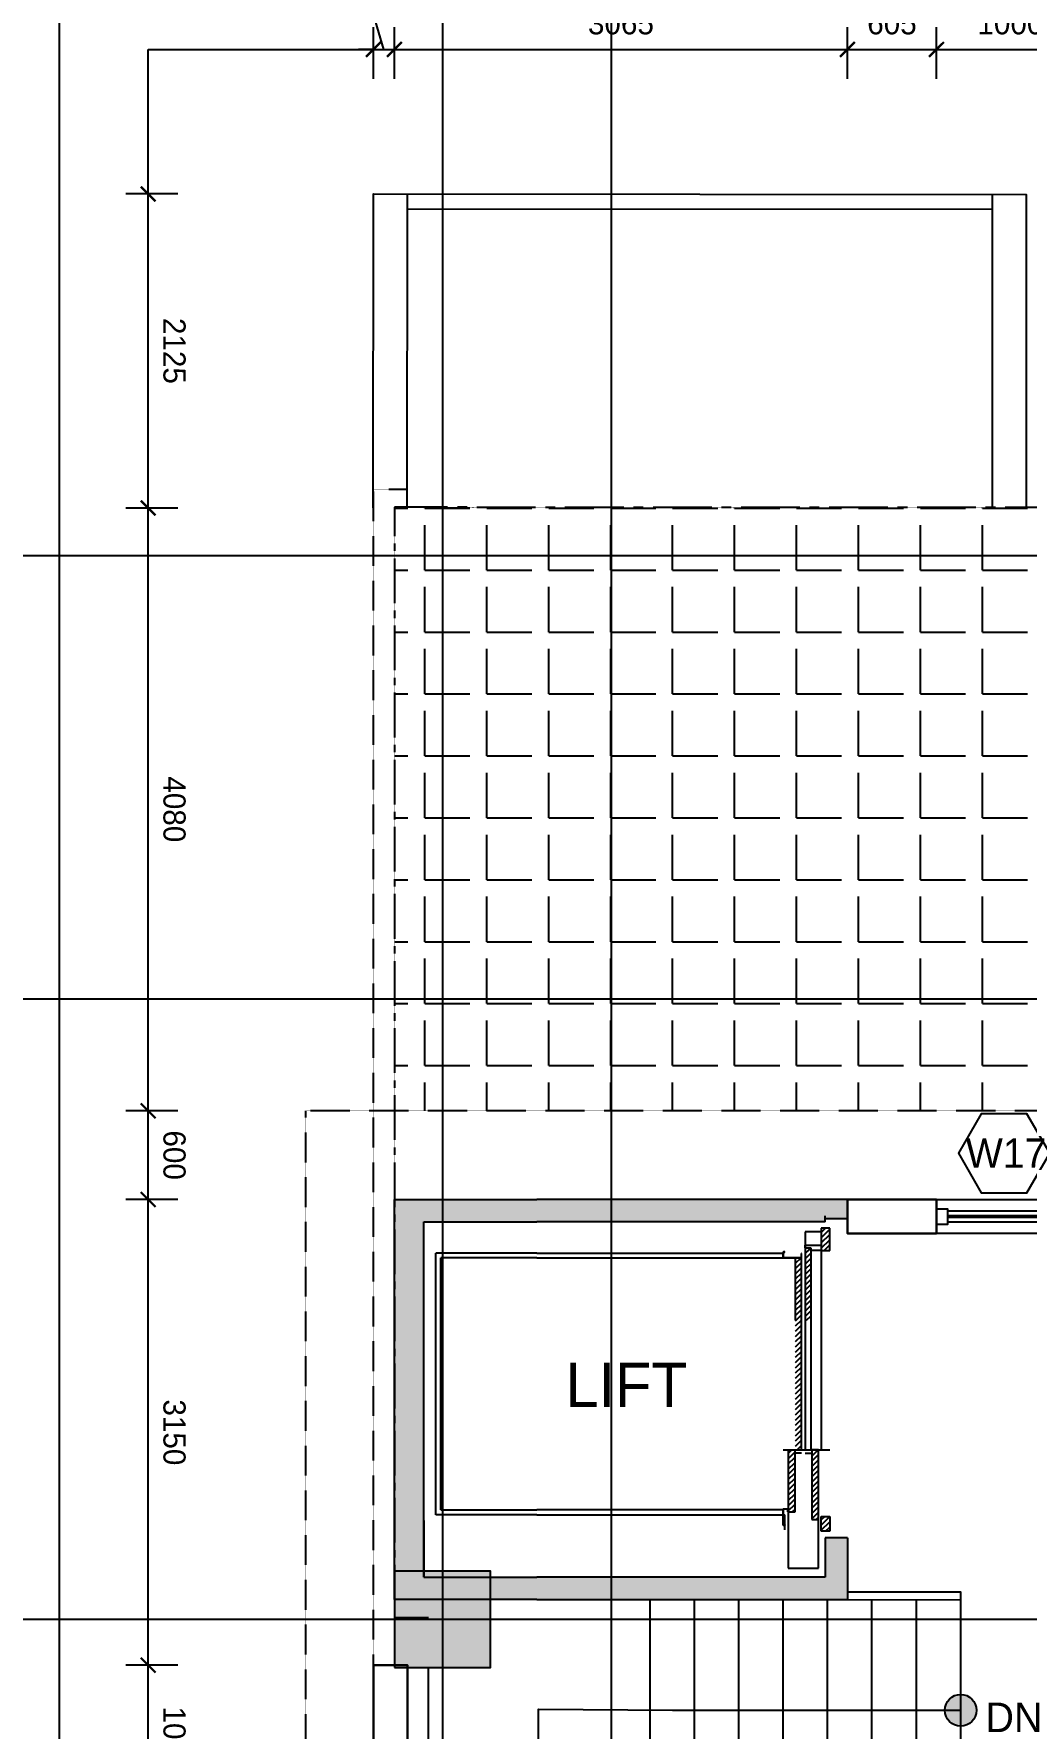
# Model space of a CAD drawing. Header units: millimetres. Extents: x 173236 to 801264, y -94969 to 615039.
# Drawn here: x 633701 to 640411, y 21012 to 32476 of the extents above; entities that cross this region are included whole.
import ezdxf
from ezdxf.enums import TextEntityAlignment as Align

# ---------------------------------------------------------------- set-up
doc = ezdxf.new("R2010")
doc.units = ezdxf.units.MM
doc.header["$MEASUREMENT"] = 0
doc.header["$PDMODE"] = 2
doc.linetypes.add('CENTER2', pattern=[1.125, 0.75, -0.125, 0.125, -0.125])
doc.linetypes.add('DASHED', pattern=[0.75, 0.5, -0.25])
doc.layers.add('00-Def-points', color=7, linetype='Continuous', plot=False)
for name, color, linetype in [('VOX-A-ANNO-DIMS', 160, 'Continuous'), ('VOX-A-ANNO-DRTAG', 183, 'Continuous'), ('VOX-A-ANNO-GRID-LINE', 254, 'Continuous'), ('VOX-A-ANNO-RMTAG', 183, 'Continuous'), ('VOX-A-ANNO-SECT-LINE', 201, 'Continuous'), ('VOX-A-ANNO-SYMB', 33, 'Continuous'), ('VOX-A-ANNO-TEXT', 30, 'Continuous'), ('VOX-A-ANNO-WNTAG', 183, 'Continuous'), ('VOX-A-COLUMN-SECT', 210, 'Continuous'), ('VOX-A-FLOOR-HIDD', 9, 'Continuous'), ('VOX-A-FLOOR-LINE', 253, 'Continuous'), ('VOX-A-FURN-LAYOUT', 93, 'Continuous'), ('VOX-A-RAILING', 237, 'Continuous'), ('VOX-A-STAIRS-STEPS', 140, 'Continuous'), ('VOX-A-WALL-PATT', 233, 'Continuous'), ('VOX-A-WINDOW', 2, 'Continuous'), ('VOX-A-WINDOW-SILL', 55, 'Continuous')]:
    doc.layers.add(name, color=color, linetype=linetype)
doc.layers.add('VOX-A-WALL-SECT', color=1, linetype='Continuous', lineweight=30)
doc.styles.add('1.5 mm Rotis Annotative', font='', dxfattribs={"height": 1.5})
doc.styles.add('2 mm Rotis Annotative', font='', dxfattribs={"height": 2})
doc.styles.add('3 mm Rotis Annotative', font='', dxfattribs={"height": 3})
doc.styles.get('1.5 mm Rotis Annotative').set_extended_font_data('Rotis Sans Serif')
doc.styles.get('2 mm Rotis Annotative').set_extended_font_data('Rotis Sans Serif')
doc.styles.get('3 mm Rotis Annotative').set_extended_font_data('Rotis Sans Serif')
doc.dimstyles.new('1.5 mm Rotis Annotative', dxfattribs={"dimtxt": 1.5, "dimasz": 1, "dimexe": 1.5, "dimexo": 0, "dimgap": 1, "dimtad": 1, "dimdec": 0, "dimrnd": 5, "dimzin": 0, "dimdsep": 46, "dimtxsty": '1.5 mm Rotis Annotative', "dimblk": 'ARCHTICK', "dimcen": 0.09, "dimdle": 1, "dimadec": 0, "dimazin": 0, "dimtfac": 1, "dimtdec": 0, "dimtofl": 0, "dimtmove": 1, "dimatfit": 3, "dimfxl": 2, "dimfxlon": 1, "dimtolj": 1, "dimtzin": 0, "dimarcsym": 0})
pattern_1 = [(45, (-781811.336, 696827.09), (-17.6776695, 17.6776695), [])]

# ---------------------------------------------------------------- blocks, each defined once
blk = doc.blocks.new('VOX-A-WINDOW-TAG')
at = {"layer": 'VOX-A-ANNO-WNTAG'}
blk.add_lwpolyline([(3.11, -0.01), (1.57, 2.66), (-1.52, 2.66), (-3.06, -0.01), (-1.52, -2.69), (1.57, -2.69)], close=True, dxfattribs=at)
at = {"style": '2 mm Rotis Annotative', "flags": 1}
blk.add_attdef('WINDOWDIMENSION', text='', height=1.98, dxfattribs=at).set_placement((0.45, -3.05), align=Align.MIDDLE_CENTER)
at = {"layer": 'VOX-A-ANNO-WNTAG', "style": '2 mm Rotis Annotative'}
blk.add_attdef('W1', text='', height=1.98, dxfattribs=at).set_placement((0.16, 0), align=Align.MIDDLE)
blk = doc.blocks.new('VOX-A-DOOR-TAG')
at = {"layer": 'VOX-A-ANNO-DRTAG'}
blk.add_circle((0, 0), 2.3, dxfattribs=at)
at = {"style": '2 mm Rotis Annotative', "flags": 1}
blk.add_attdef('DOORDIMENSION', (-9.7, -3.02), '', height=1.98, dxfattribs=at)
at = {"layer": 'VOX-A-ANNO-DRTAG', "style": '2 mm Rotis Annotative'}
blk.add_attdef('D1', text='', height=1.98, dxfattribs=at).set_placement((0.15, -0.02), align=Align.MIDDLE)
blk = doc.blocks.new('TOP FLOOR DOOR & WINDOW')
at = {"xscale": 100, "yscale": 100, "zscale": 100}
for name, p, values in [('VOX-A-WINDOW-TAG', (682690, 14355), {'W1': 'W17'}), ('VOX-A-WINDOW-TAG', (684211, 12700), {'W1': 'W18'}), ('VOX-A-DOOR-TAG', (685544, 11260), {'D1': 'D3'}), ('VOX-A-WINDOW-TAG', (686900, 10126), {'W1': 'W19'}), ('VOX-A-WINDOW-TAG', (678033, 8537), {'W1': 'W8'}), ('VOX-A-WINDOW-TAG', (680360, 6066), {'W1': 'W7'}), ('VOX-A-WINDOW-TAG', (682873, 6066), {'W1': 'W16'}), ('VOX-A-WINDOW-TAG', (685410, 6066), {'W1': 'W15'})]:
    blk.add_blockref(name, p, dxfattribs=at).add_auto_attribs(values)
blk = doc.blocks.new('*U41')
at = {"layer": 'VOX-A-ANNO-SYMB'}
for p, q in [((0, 1401), (0, 668)), ((0, 668), (478, 540)), ((0, 412), (-478, 540)), ((-478, 540), (0, 540)), ((478, 540), (0, 540)), ((0, -412), (0, 412))]:
    blk.add_line(p, q, dxfattribs=at)
blk = doc.blocks.new('ghkj')
at = {"layer": 'VOX-A-ANNO-SYMB'}
h = blk.add_hatch(color=256, dxfattribs=at)
h.dxf.hatch_style = 1
h.paths.add_polyline_path([(785371, -37542, 0.414214), (785478, -37648, 0.007507), (785481, -37648), (785481, -37542)])
h.paths.add_polyline_path([(785481, -37542), (785481, -37648, 0.405446), (785584, -37542)])
h.paths.add_polyline_path([(785478, -37435, 0.414214), (785371, -37542), (785481, -37542), (785584, -37542, 0.414214)])
h = blk.add_hatch(color=256, dxfattribs=at)
h.dxf.hatch_style = 1
h.paths.add_polyline_path([(788371, -37542, 0.414214), (788478, -37648, 0.007507), (788481, -37648), (788481, -37542)])
h.paths.add_polyline_path([(788481, -37542), (788481, -37648, 0.405446), (788584, -37542)])
h.paths.add_polyline_path([(788478, -37435, 0.414214), (788371, -37542), (788481, -37542), (788584, -37542, 0.414214)])
h = blk.add_hatch(color=256, dxfattribs=at)
h.dxf.hatch_style = 1
h.paths.add_polyline_path([(786248, -40392), (786528, -40392), (786248, -40535)])
h = blk.add_hatch(color=256, dxfattribs=at)
h.dxf.hatch_style = 1
h.paths.add_polyline_path([(787407, -40392), (787128, -40392), (787407, -40535)])
for points in [[(786528, -40392), (786528, -40392), (785471, -40398), (785478, -39492), (785478, -37542)], [(788481, -37542), (788478, -39642), (788472, -40395), (787728, -40392), (787128, -40392)], [(786528, -40392), (786248, -40248), (786248, -40392)], [(787128, -40392), (787407, -40248), (787407, -40392)], [(786528, -40392), (786248, -40535), (786248, -40392)], [(787128, -40392), (787407, -40535), (787407, -40392)]]:
    blk.add_lwpolyline(points, dxfattribs=at)
for centre in [(785478, -37542), (788478, -37542)]:
    blk.add_circle(centre, 107, dxfattribs=at)
at = {"layer": 'VOX-A-STAIRS-STEPS'}
for p, q in [((786228, -37542), (784732, -37542)), ((786228, -37842), (784730, -37842)), ((789228, -37842), (787728, -37842)), ((786228, -38142), (784729, -38142)), ((789228, -38142), (787728, -38142)), ((786228, -38442), (784728, -38442)), ((789228, -38442), (787728, -38442)), ((786228, -38742), (784728, -38742)), ((789228, -38742), (787728, -38742)), ((786228, -39042), (784728, -39042)), ((789228, -39042), (787728, -39042)), ((786228, -39342), (784728, -39342)), ((789228, -39342), (787728, -39342)), ((789228, -39642), (784728, -39642)), ((786528, -39642), (786528, -41142)), ((786828, -39642), (786828, -41142)), ((787128, -39642), (787128, -41142)), ((787428, -39642), (787428, -41142)), ((787728, -39642), (787728, -41142))]:
    blk.add_line(p, q, dxfattribs=at)
for points in [[(786228, -41142), (786228, -37542)], [(789228, -37542), (787728, -37542), (787728, -41142)]]:
    blk.add_lwpolyline(points, dxfattribs=at)
at = {"rotation": 18.96492969169632}
blk.add_blockref('*U41', (787029, -40827), dxfattribs=at)
at = {"layer": 'VOX-A-ANNO-TEXT', "char_height": 200, "width": 8361.37, "attachment_point": 1, "rotation": 90, "style": '2 mm Rotis Annotative'}
for s, insert in [('DN', (785426, -37375)), ('UP', (788407, -37384))]:
    blk.add_mtext(s, dxfattribs=dict(at, insert=insert))
blk = doc.blocks.new('lift-flat-2')
at = {"layer": 'VOX-A-FURN-LAYOUT'}
h = blk.add_hatch(dxfattribs=at)
h.set_pattern_fill('ACET-2D-ANSI31', color=256, scale=200, style=0)
h.set_pattern_definition(pattern_1)
h.paths.add_polyline_path([(-42777, 660219), (-42777, 660319), (-42834, 660319), (-42834, 660219)])
h = blk.add_hatch(dxfattribs=at)
h.set_pattern_fill('ACET-2D-ANSI31', color=256, scale=200, style=0)
h.set_pattern_definition(pattern_1)
h.paths.add_polyline_path([(-42598, 659909), (-42554, 659909), (-42554, 660191), (-42598, 660191)])
h.paths.add_polyline_path([(-42598, 659804), (-42554, 659804), (-42554, 659909), (-42598, 659909)])
h.paths.add_polyline_path([(-42554, 659769), (-42554, 659804), (-42598, 659804), (-42598, 659769)])
h.paths.add_polyline_path([(-42759, 659909), (-42714, 659909), (-42714, 660241), (-42759, 660241)])
h.paths.add_polyline_path([(-42714, 659909), (-42759, 659909), (-42759, 659804), (-42714, 659804)])
h.paths.add_polyline_path([(-42759, 659804), (-42759, 659769), (-42714, 659769), (-42714, 659804)])
h = blk.add_hatch(dxfattribs=at)
h.set_pattern_fill('ACET-2D-ANSI31', color=256, scale=200, style=0)
h.set_pattern_definition([(45, (-781811.336, 696827.09), (-17.6776695, 17.6776695), [])])
edge = h.paths.add_edge_path()
edge.add_line((-42709, 658420), (-42709, 658870))
edge.add_line((-42709, 658870), (-42669, 658870))
edge.add_line((-42669, 658870), (-42669, 658405))
edge.add_line((-42669, 658405), (-42707, 658405))
edge.add_arc((-42707, 658407), 1.6, 180, 270, ccw=False)
edge.add_line((-42709, 658407), (-42709, 658417))
edge.add_arc((-42711, 658417), 2.6, 359.9993, 450)
edge.add_line((-42711, 658420), (-42709, 658420))
h.paths.add_polyline_path([(-42669, 658870), (-42709, 658870), (-42709, 658892), (-42669, 658892)])
h.paths.add_polyline_path([(-42644, 659769), (-42604, 659769), (-42604, 658870), (-42644, 658870)])
h.paths.add_polyline_path([(-42604, 658870), (-42604, 658470), (-42644, 658470), (-42644, 658870)])
h = blk.add_hatch(dxfattribs=at)
h.set_pattern_fill('ACET-2D-ANSI31', color=256, scale=200, style=0)
h.set_pattern_definition(pattern_1)
h.paths.add_polyline_path([(-42834, 658270), (-42777, 658270), (-42777, 658293), (-42777, 658385), (-42777, 658420), (-42834, 658420)])
h = blk.add_hatch(dxfattribs=at)
h.set_pattern_fill('ACET-2D-ANSI31', color=256, scale=200, style=0)
h.set_pattern_definition(pattern_1)
h.paths.add_polyline_path([(-42709, 658407, 0.414214), (-42707, 658405, 2.257473), (-42709, 658424)])
at = {"layer": 'VOX-A-WALL-PATT'}
h = blk.add_hatch(color=256, dxfattribs=at)
h.dxf.hatch_style = 1
h.paths.add_polyline_path([(-39889, 660781), (-40854, 660781), (-42954, 660781), (-42954, 660364), (-42804, 660364), (-42804, 660631), (-40854, 660631), (-40089, 660631), (-40089, 660246), (-40089, 658225), (-40854, 658225), (-42804, 658225), (-42804, 658205), (-42954, 658205), (-42954, 658075), (-40854, 658075), (-39889, 658075)])
at = {"layer": 'VOX-A-COLUMN-SECT', "ltscale": 3}
for p, q in [((-40854, 660781), (-42954, 660781)), ((-42954, 660364), (-42954, 660781)), ((-40854, 660781), (-39889, 660781)), ((-39889, 658075), (-39889, 660781)), ((-39889, 660246), (-39889, 660781)), ((-42804, 660631), (-40854, 660631)), ((-42804, 660364), (-42804, 660631)), ((-40089, 660631), (-40854, 660631)), ((-40089, 660631), (-40089, 658225)), ((-40089, 660246), (-40089, 660631)), ((-42954, 660364), (-42804, 660364)), ((-42954, 658075), (-42954, 658205)), ((-42954, 658205), (-42804, 658205)), ((-42804, 658225), (-40854, 658225)), ((-42804, 658225), (-42804, 658185)), ((-40089, 658225), (-40854, 658225)), ((-42954, 658075), (-40854, 658075)), ((-39889, 658075), (-40854, 658075))]:
    blk.add_line(p, q, dxfattribs=at)
at = {"layer": 'VOX-A-FURN-LAYOUT', "ltscale": 3}
for p, q in [((-42604, 660569), (-42759, 660569)), ((-42554, 660569), (-42644, 660569)), ((-42834, 660219), (-42834, 660319)), ((-42834, 660319), (-42777, 660319)), ((-42777, 660319), (-42777, 660219)), ((-42714, 660241), (-42759, 660241)), ((-42714, 659769), (-42714, 660241)), ((-42530, 660311), (-42530, 660209)), ((-42530, 660279), (-42522, 660279)), ((-42530, 660277), (-42530, 660279)), ((-42522, 660277), (-42530, 660277)), ((-42520, 660172), (-42520, 660275)), ((-42519, 660276), (-42519, 660172)), ((-42777, 660219), (-42834, 660219)), ((-42598, 659769), (-42598, 660191)), ((-42598, 660191), (-42554, 660191)), ((-42554, 660172), (-42554, 660189)), ((-42554, 660189), (-42552, 660189)), ((-42552, 660189), (-42552, 660172)), ((-42551, 660170), (-42522, 660170)), ((-42522, 660169), (-42551, 660169)), ((-40854, 660209), (-42530, 660209)), ((-42519, 660176), (-40854, 660176)), ((-40854, 660209), (-40171, 660209)), ((-40204, 660176), (-40854, 660176)), ((-40204, 660176), (-40204, 658470)), ((-40171, 660209), (-40171, 658438)), ((-42669, 659791), (-42709, 659791)), ((-42644, 659791), (-42604, 659791)), ((-42519, 659769), (-42834, 659769)), ((-42777, 658420), (-42777, 659769)), ((-42759, 659769), (-42714, 659769)), ((-42709, 659769), (-42709, 658420)), ((-42554, 659769), (-42598, 659769)), ((-42604, 658892), (-42604, 658470)), ((-42834, 658420), (-42834, 658270)), ((-42777, 658420), (-42834, 658420)), ((-42709, 658417), (-42709, 658407)), ((-42707, 658405), (-42669, 658405)), ((-42644, 658467), (-42644, 658440)), ((-42644, 658440), (-42642, 658440)), ((-42642, 658440), (-42642, 658467)), ((-42641, 658469), (-42522, 658469)), ((-42609, 658470), (-42638, 658470)), ((-40854, 658470), (-42604, 658470)), ((-42522, 658470), (-42550, 658470)), ((-42530, 658432), (-42530, 658430)), ((-42522, 658432), (-42530, 658432)), ((-42530, 658430), (-42522, 658430)), ((-42520, 658467), (-42520, 658433)), ((-40854, 658438), (-42520, 658438)), ((-42519, 658433), (-42519, 658467)), ((-40854, 658470), (-40204, 658470)), ((-40854, 658438), (-40171, 658438)), ((-42669, 658385), (-42777, 658385)), ((-42777, 658293), (-42669, 658293)), ((-42669, 658402), (-42669, 658385)), ((-42834, 658270), (-42777, 658270))]:
    blk.add_line(p, q, dxfattribs=at)
for points in [[(-42759, 660569), (-42759, 660241), (-42759, 659769)], [(-42554, 659769), (-42554, 660191), (-42554, 660569)], [(-42669, 658293), (-42669, 658385), (-42669, 658402), (-42669, 658405), (-42669, 658892), (-42669, 659769)], [(-42644, 659769), (-42644, 658892), (-42644, 658470)], [(-42777, 658270), (-42777, 658293), (-42777, 658385), (-42777, 658420)], [(-42777, 658420), (-42711, 658420), (-42709, 658420)], [(-42532, 658470), (-42604, 658470), (-42644, 658470)]]:
    blk.add_lwpolyline(points, dxfattribs=at)
for centre, radius, start, end in [((-42522, 660276), 3, 0, 90), ((-42522, 660275), 1.6, 0, 90), ((-42551, 660172), 3.1, 180, 270), ((-42551, 660172), 1.6, 180, 270), ((-42522, 660172), 3.1, 270, 0), ((-42522, 660172), 1.6, 270, 0), ((-42711, 658417), 2.6, 0, 90), ((-42707, 658407), 1.6, 180, 270), ((-42671, 658402), 2.6, 0, 90), ((-42641, 658467), 3, 90, 180), ((-42641, 658467), 1.6, 90, 180), ((-42522, 658467), 3.1, 0, 90), ((-42522, 658467), 1.6, 0, 90), ((-42522, 658433), 3, 270, 0), ((-42522, 658433), 1.6, 270, 0)]:
    blk.add_arc(centre, radius, start, end, dxfattribs=at)
blk = doc.blocks.new('balcony')
at = {"layer": 'VOX-A-FLOOR-LINE'}
for p, q in [((1572024, 122076), (1572026, 124200)), ((1575979, 124197), (1575979, 122076)), ((1572026, 124100), (1575979, 124097))]:
    blk.add_line(p, q, dxfattribs=at)
blk.add_lwpolyline([(1571794, 122076), (1571796, 124200), (1576209, 124196), (1576209, 122076)], dxfattribs=at)
blk = doc.blocks.new('*U223')
at = {"layer": 'VOX-A-WINDOW'}
for p, q in [((3, 1.5), (36.37, 1.5)), ((3, 0.25), (36.37, 0.25)), ((3, -0.25), (36.37, -0.25)), ((3, -1.5), (36.37, -1.5))]:
    blk.add_line(p, q, dxfattribs=at)
for points in [[(3, 2), (3, -2), (0, -2), (0, 2)], [(39.37, 2), (39.37, -2), (36.37, -2), (36.37, 2)]]:
    blk.add_lwpolyline(points, close=True, dxfattribs=at)
at = {"layer": 'VOX-A-WINDOW-SILL'}
for p, q in [((0, 4.5), (39.37, 4.5)), ((0, -4.5), (39.37, -4.5))]:
    blk.add_line(p, q, dxfattribs=at)
blk = doc.blocks.new('TOP FLOOR PLAN')
at = {"layer": 'VOX-A-WALL-PATT', "transparency": 33554585}
h = blk.add_hatch(dxfattribs=at)
h.set_pattern_fill('ANGLE', color=256, scale=1524)
h.set_pattern_definition([(360, (-290704.96, -10547.8), (1e-29, 419.1), [304.8, -114.3]), (90, (-290704.96, -10547.8), (-419.1, 3e-14), [304.8, -114.3])])
h.paths.add_polyline_path([(695540, 15397), (686205, 15397), (686205, 14641), (688829, 14641), (688829, 11200), (694076, 11200)])
h.paths.add_polyline_path([(694076, 11200), (688829, 11200), (688829, 6930), (692586, 6930)])
h.paths.add_polyline_path([(688396, 18029), (687462, 18353), (687338, 18396), (686205, 18396), (686205, 15397), (695540, 15397), (695589, 15537)])
h.paths.add_polyline_path([(686205, 18396), (678894, 18396), (678894, 15397), (686205, 15397)])
h.paths.add_polyline_path([(684719, 15397), (678894, 15397), (678894, 14641), (684581, 14641, -0.261573)])
h.paths.add_polyline_path([(686089, 14897), (685760, 14897, -0.091642), (685732, 14741), (685760, 14727), (685758, 14724), (685968, 14641), (686045, 14641, 0.085358)])
h.paths.add_polyline_path([(686033, 15183), (685728, 15060, -0.096143), (685760, 14897), (686089, 14897, 0.095931)])
h.paths.add_polyline_path([(685903, 15397), (685816, 15397), (685629, 15207, -0.102825), (685728, 15060), (686033, 15183, 0.082432)])
h.paths.add_polyline_path([(685816, 15397), (685529, 15397), (685489, 15299, -0.096901), (685629, 15207)])
h.paths.add_polyline_path([(686205, 15397), (685927, 15397, -0.261573), (686065, 14641), (686205, 14641)])
h.paths.add_polyline_path([(684830, 15397), (684743, 15397, 0.085798), (684609, 15173), (685201, 14944, -0.106231), (685231, 14990)])
h.paths.add_polyline_path([(684609, 15173, 0.092559), (684557, 14897), (685192, 14897, -0.092559), (685201, 14944)])
h.paths.add_polyline_path([(685202, 14846, -0.099345), (685192, 14897), (684557, 14897, 0.085358), (684601, 14641), (684711, 14641)])
h.paths.add_polyline_path([(685231, 14804, -0.099435), (685202, 14846), (684711, 14641), (685071, 14641)])
h.paths.add_polyline_path([(685270, 14777, -0.090845), (685231, 14804), (685071, 14641), (685210, 14641)])
h.paths.add_polyline_path([(685112, 15397), (684830, 15397), (685231, 14990, -0.095092), (685272, 15017)])
h.paths.add_polyline_path([(685323, 15332, 0.033577), (685265, 15328, -0.058816), (685265, 15324, -1), (685234, 15324, -0.888903), (685265, 15328, -0.033577), (685323, 15332), (685323, 15397), (685112, 15397), (685272, 15017, -0.100094), (685323, 15028)])
h.paths.add_polyline_path([(685489, 15299, 0.097934), (685323, 15332), (685323, 15028, -0.09817), (685373, 15018)])
h.paths.add_polyline_path([(685629, 15207, 0.096901), (685489, 15299), (685373, 15018, -0.097015), (685415, 14990)])
h.paths.add_polyline_path([(685629, 15207), (685415, 14990, -0.102505), (685444, 14946), (685728, 15060, 0.102825)])
h.paths.add_polyline_path([(685728, 15060), (685444, 14946, -0.096278), (685454, 14897), (685760, 14897, 0.096143)])
h.paths.add_polyline_path([(685760, 14897), (685454, 14897, -0.094731), (685445, 14849), (685702, 14747), (685703, 14754), (685732, 14741, 0.091642)])
h.paths.add_polyline_path([(685445, 14849, -0.104054), (685415, 14804), (685575, 14641), (685679, 14641), (685702, 14747)])
h.paths.add_polyline_path([(685415, 14804, -0.09216), (685375, 14777), (685376, 14774), (685450, 14641), (685575, 14641)])
h.paths.add_polyline_path([(685376, 14774), (685375, 14777, -0.091515), (685329, 14766), (685323, 14766), (685323, 14641), (685428, 14641)])
h.paths.add_polyline_path([(685323, 14766, -0.105123), (685270, 14777), (685210, 14641), (685323, 14641)])
h.paths.add_polyline_path([(685529, 15397), (685323, 15397), (685323, 15332, -0.097934), (685489, 15299)])
h.paths.add_polyline_path([(685927, 15397), (685903, 15397, -0.269274), (686045, 14641), (686065, 14641, 0.261573)])
h.paths.add_polyline_path([(684743, 15397), (684719, 15397, 0.261573), (684581, 14641), (684601, 14641, -0.085358), (684557, 14897, -0.179784)])
h.paths.add_polyline_path([(685758, 14724), (685685, 14641), (685968, 14641)])
h.paths.add_polyline_path([(685376, 14774), (685428, 14641), (685450, 14641)], flags=17)
h.paths.add_polyline_path([(692586, 6930), (688829, 6930), (688829, 6605), (691731, 6605), (691731, 6480), (692429, 6480)])
h.paths.add_polyline_path([(686205, 18721), (678894, 18724), (678894, 18396), (686205, 18396)])
h.paths.add_polyline_path([(678894, 18396), (678569, 18396), (678569, 15397), (678894, 15397)])
h.paths.add_polyline_path([(678894, 15397), (678569, 15397), (678569, 14641), (678894, 14641)])
h.paths.add_polyline_path([(686530, 18721), (686205, 18721), (686205, 18396), (687338, 18396), (687221, 18436)])
h.paths.add_polyline_path([(678894, 18724), (678569, 18725), (678569, 18396), (678894, 18396)])
at = {"layer": '00-Def-points'}
blk.add_line((678569, 10890), (678427, 10890), dxfattribs=at)
at = {"layer": '00-Def-points', "linetype": 'CENTER2'}
blk.add_lwpolyline([(692429, 6480), (695589, 15537), (688396, 18029), (687462, 18353), (687221, 18436), (686530, 18721), (678569, 18725), (678569, 10890), (678427, 10890), (678444, 6480), (682425, 6480), (682425, 6606), (691731, 6605), (691731, 6480)], close=True, dxfattribs=at)
at = {"layer": 'VOX-A-FLOOR-HIDD', "linetype": 'DASHED'}
blk.add_lwpolyline([(678427, 10890), (678427, 18848), (678656, 18848)], dxfattribs=at)
blk.add_lwpolyline([(677969, 6005), (688829, 6005), (688829, 14641), (677969, 14641)], close=True, dxfattribs=at)
at = {"layer": 'VOX-A-FURN-LAYOUT'}
blk.add_line((678799, 10115), (678799, 10875), dxfattribs=at)
at = {"layer": 'VOX-A-RAILING'}
blk.add_lwpolyline([(681633, 11335), (682399, 11331), (682399, 11384), (681633, 11384)], dxfattribs=at)
at = {"layer": 'VOX-A-WALL-SECT'}
blk.add_line((678799, 11210), (678569, 11210), dxfattribs=at)
blk.add_lwpolyline([(682235, 14041), (681633, 14041), (681633, 13811), (682235, 13811), (682235, 14041)], dxfattribs=at)
blk.add_lwpolyline([(678799, 10115), (678657, 10115), (678657, 10890), (678427, 10890), (678427, 9885), (678799, 9885)], close=True, dxfattribs=at)
at = {"layer": 'VOX-A-ANNO-DIMS', "xscale": -25.40000000000001, "yscale": 25.40000000000001, "zscale": 25.4}
blk.add_blockref('*U223', (683235, 13925), dxfattribs=at)
at = {"layer": 'VOX-A-ANNO-RMTAG'}
blk.add_blockref('balcony', (-893368, -103355), dxfattribs=at)
at = {"layer": 'VOX-A-STAIRS-STEPS', "rotation": 179.9999907301218}
blk.add_blockref('lift-flat-2', (638679, 672116), dxfattribs=at)
at = {"layer": 'VOX-A-WALL-SECT', "rotation": 270}
blk.add_blockref('ghkj', (719941, 796063), dxfattribs=at)
blk = doc.blocks.new('column')
at = {"layer": 'VOX-A-COLUMN-SECT'}
h = blk.add_hatch(color=256, dxfattribs=at)
h.dxf.hatch_style = 1
h.paths.add_polyline_path([(705500, 161109), (706150, 161109), (706150, 161759), (705500, 161759)])
blk.add_lwpolyline([(705500, 161109), (706150, 161109), (706150, 161759), (705500, 161759)], close=True, dxfattribs=at)
blk = doc.blocks.new('STAIRCASE COVER')
at = {"layer": 'VOX-A-ANNO-GRID-LINE', "transparency": 33554610}
for p, q in [((678894, 26144), (678894, 2215)), ((700253, 18396), (672512, 18396)), ((700160, 15397), (672419, 15397)), ((700225, 11200), (672484, 11200))]:
    blk.add_line(p, q, dxfattribs=at)
at = {"layer": 'VOX-A-COLUMN-SECT'}
blk.add_blockref('column', (-26931, -150234), dxfattribs=at)
blk = doc.blocks.new('_ArchTick')
at = {"color": 0, "linetype": 'ByBlock', "const_width": 0.15}
blk.add_lwpolyline([(-0.5, -0.5), (0.5, 0.5)], dxfattribs=at)
blk = doc.blocks.new('*D604')
at = {"layer": 'Defpoints', "color": 0, "transparency": 16777216}
for p in [(653173, 34771), (636139, 29268), (653173, 29268)]:
    blk.add_point(p, dxfattribs=at)
at = {"layer": 'VOX-A-ANNO-DIMS', "color": 0, "lineweight": -2, "transparency": 16777216}
for p, q in [((636139, 34571), (636139, 34921)), ((653173, 34571), (653173, 34921)), ((636039, 34771), (653273, 34771))]:
    blk.add_line(p, q, dxfattribs=at)
at = {"layer": 'VOX-A-ANNO-DIMS', "color": 0, "lineweight": -2, "transparency": 16777216, "xscale": 100, "yscale": 100, "zscale": 100, "rotation": 180}
blk.add_blockref('_ArchTick', (636139, 34771), dxfattribs=at)
at = {"layer": 'VOX-A-ANNO-DIMS', "color": 0, "lineweight": -2, "transparency": 16777216, "xscale": 100, "yscale": 100, "zscale": 100}
blk.add_blockref('_ArchTick', (653173, 34771), dxfattribs=at)
at = {"layer": 'VOX-A-ANNO-DIMS', "color": 0, "transparency": 16777216, "insert": (644656, 34947), "char_height": 150, "attachment_point": 5, "style": '1.5 mm Rotis Annotative'}
blk.add_mtext('\\A1;17035', dxfattribs=at)
blk = doc.blocks.new('*D605')
at = {"layer": 'Defpoints', "color": 0, "transparency": 16777216}
for p in [(636139, 26143), (653158, 26083), (636094, 13306)]:
    blk.add_point(p, dxfattribs=at)
at = {"layer": 'VOX-A-ANNO-DIMS', "color": 0, "lineweight": -2, "transparency": 16777216}
for p, q in [((636095, 13506), (636093, 13156)), ((653114, 13446), (653113, 13096)), ((653213, 13245), (635994, 13306))]:
    blk.add_line(p, q, dxfattribs=at)
at = {"layer": 'VOX-A-ANNO-DIMS', "color": 0, "lineweight": -2, "transparency": 16777216, "xscale": 100, "yscale": 100, "zscale": 100}
for p, rotation in [((636094, 13306), 179.7983003632781), ((653113, 13246), 359.7983003632781)]:
    blk.add_blockref('_ArchTick', p, dxfattribs=dict(at, rotation=rotation))
at = {"layer": 'VOX-A-ANNO-DIMS', "color": 0, "transparency": 16777216, "insert": (644604, 13452), "char_height": 150, "attachment_point": 5, "rotation": 359.7983, "style": '1.5 mm Rotis Annotative'}
blk.add_mtext('\\A1;17020', dxfattribs=at)
blk = doc.blocks.new('*D606')
at = {"layer": 'Defpoints', "color": 0, "transparency": 16777216}
for p in [(634901, 31396), (632075, 17028), (634901, 17028)]:
    blk.add_point(p, dxfattribs=at)
at = {"layer": 'VOX-A-ANNO-DIMS', "color": 0, "lineweight": -2, "transparency": 16777216}
for p, q in [((632075, 31496), (632075, 16928)), ((632275, 31396), (631925, 31396)), ((632275, 17028), (631925, 17028))]:
    blk.add_line(p, q, dxfattribs=at)
at = {"layer": 'VOX-A-ANNO-DIMS', "color": 0, "lineweight": -2, "transparency": 16777216, "xscale": 100, "yscale": 100, "zscale": 100}
for p, rotation in [((632075, 31396), 90), ((632075, 17028), 270)]:
    blk.add_blockref('_ArchTick', p, dxfattribs=dict(at, rotation=rotation))
at = {"layer": 'VOX-A-ANNO-DIMS', "color": 0, "transparency": 16777216, "insert": (631898, 24212), "char_height": 150, "attachment_point": 5, "rotation": 90, "style": '1.5 mm Rotis Annotative'}
blk.add_mtext('\\A1;14370', dxfattribs=at)
blk = doc.blocks.new('*D612')
at = {"layer": 'Defpoints', "color": 0, "transparency": 16777216}
for p in [(636139, 32371), (635997, 21438), (636139, 21438)]:
    blk.add_point(p, dxfattribs=at)
at = {"layer": 'VOX-A-ANNO-DIMS', "color": 0, "lineweight": -2, "transparency": 16777216}
for p, q in [((635890, 32971), (635398, 32971)), ((636068, 32371), (635890, 32971)), ((635997, 32171), (635997, 32521)), ((636139, 32171), (636139, 32521)), ((635997, 32371), (635897, 32371)), ((635997, 32371), (636139, 32371)), ((636139, 32371), (636239, 32371))]:
    blk.add_line(p, q, dxfattribs=at)
at = {"layer": 'VOX-A-ANNO-DIMS', "color": 0, "lineweight": -2, "transparency": 16777216, "xscale": 100, "yscale": 100, "zscale": 100}
blk.add_blockref('_ArchTick', (635997, 32371), dxfattribs=at)
at = {"layer": 'VOX-A-ANNO-DIMS', "color": 0, "lineweight": -2, "transparency": 16777216, "xscale": 100, "yscale": 100, "zscale": 100, "rotation": 180}
blk.add_blockref('_ArchTick', (636139, 32371), dxfattribs=at)
at = {"layer": 'VOX-A-ANNO-DIMS', "color": 0, "transparency": 16777216, "insert": (635644, 33147), "char_height": 150, "attachment_point": 5, "style": '1.5 mm Rotis Annotative'}
blk.add_mtext('\\A1;140', dxfattribs=at)
blk = doc.blocks.new('*D613')
at = {"layer": 'Defpoints', "color": 0, "transparency": 16777216}
for p in [(639203, 32371), (639203, 24589), (636139, 21438)]:
    blk.add_point(p, dxfattribs=at)
at = {"layer": 'VOX-A-ANNO-DIMS', "color": 0, "lineweight": -2, "transparency": 16777216}
for p, q in [((636139, 32171), (636139, 32521)), ((639203, 32171), (639203, 32521)), ((636039, 32371), (639303, 32371))]:
    blk.add_line(p, q, dxfattribs=at)
at = {"layer": 'VOX-A-ANNO-DIMS', "color": 0, "lineweight": -2, "transparency": 16777216, "xscale": 100, "yscale": 100, "zscale": 100, "rotation": 180}
blk.add_blockref('_ArchTick', (636139, 32371), dxfattribs=at)
at = {"layer": 'VOX-A-ANNO-DIMS', "color": 0, "lineweight": -2, "transparency": 16777216, "xscale": 100, "yscale": 100, "zscale": 100}
blk.add_blockref('_ArchTick', (639203, 32371), dxfattribs=at)
at = {"layer": 'VOX-A-ANNO-DIMS', "color": 0, "transparency": 16777216, "insert": (637671, 32547), "char_height": 150, "attachment_point": 5, "style": '1.5 mm Rotis Annotative'}
blk.add_mtext('\\A1;3065', dxfattribs=at)
blk = doc.blocks.new('*D614')
at = {"layer": 'Defpoints', "color": 0, "transparency": 16777216}
for p in [(639805, 32371), (639203, 24589), (639805, 24589)]:
    blk.add_point(p, dxfattribs=at)
at = {"layer": 'VOX-A-ANNO-DIMS', "color": 0, "lineweight": -2, "transparency": 16777216}
for p, q in [((639203, 32171), (639203, 32521)), ((639805, 32171), (639805, 32521)), ((639103, 32371), (639905, 32371))]:
    blk.add_line(p, q, dxfattribs=at)
at = {"layer": 'VOX-A-ANNO-DIMS', "color": 0, "lineweight": -2, "transparency": 16777216, "xscale": 100, "yscale": 100, "zscale": 100, "rotation": 180}
blk.add_blockref('_ArchTick', (639203, 32371), dxfattribs=at)
at = {"layer": 'VOX-A-ANNO-DIMS', "color": 0, "lineweight": -2, "transparency": 16777216, "xscale": 100, "yscale": 100, "zscale": 100}
blk.add_blockref('_ArchTick', (639805, 32371), dxfattribs=at)
at = {"layer": 'VOX-A-ANNO-DIMS', "color": 0, "transparency": 16777216, "insert": (639504, 32547), "char_height": 150, "attachment_point": 5, "style": '1.5 mm Rotis Annotative'}
blk.add_mtext('\\A1;605', dxfattribs=at)
blk = doc.blocks.new('*D572')
at = {"layer": 'Defpoints', "color": 0, "transparency": 16777216}
for p in [(640805, 32371), (639805, 24589), (640805, 24589)]:
    blk.add_point(p, dxfattribs=at)
at = {"layer": 'VOX-A-ANNO-DIMS', "color": 0, "lineweight": -2, "transparency": 16777216}
for p, q in [((639805, 32171), (639805, 32521)), ((640805, 32171), (640805, 32521)), ((639705, 32371), (640905, 32371))]:
    blk.add_line(p, q, dxfattribs=at)
at = {"layer": 'VOX-A-ANNO-DIMS', "color": 0, "lineweight": -2, "transparency": 16777216, "xscale": 100, "yscale": 100, "zscale": 100, "rotation": 180}
blk.add_blockref('_ArchTick', (639805, 32371), dxfattribs=at)
at = {"layer": 'VOX-A-ANNO-DIMS', "color": 0, "lineweight": -2, "transparency": 16777216, "xscale": 100, "yscale": 100, "zscale": 100}
blk.add_blockref('_ArchTick', (640805, 32371), dxfattribs=at)
at = {"layer": 'VOX-A-ANNO-DIMS', "color": 0, "transparency": 16777216, "insert": (640305, 32547), "char_height": 150, "attachment_point": 5, "style": '1.5 mm Rotis Annotative'}
blk.add_mtext('\\A1;1000', dxfattribs=at)
blk = doc.blocks.new('*D574')
at = {"layer": 'Defpoints', "color": 0, "transparency": 16777216}
for p in [(634474, 21438), (635997, 21438), (635997, 20433)]:
    blk.add_point(p, dxfattribs=at)
at = {"layer": 'VOX-A-ANNO-DIMS', "color": 0, "lineweight": -2, "transparency": 16777216}
for p, q in [((634474, 20333), (634474, 21538)), ((634674, 21438), (634324, 21438)), ((634674, 20433), (634324, 20433))]:
    blk.add_line(p, q, dxfattribs=at)
at = {"layer": 'VOX-A-ANNO-DIMS', "color": 0, "lineweight": -2, "transparency": 16777216, "xscale": 100, "yscale": 100, "zscale": 100}
for p, rotation in [((634474, 21438), 90.00050848932989), ((634474, 20433), 270.0005084893299)]:
    blk.add_blockref('_ArchTick', p, dxfattribs=dict(at, rotation=rotation))
at = {"layer": 'VOX-A-ANNO-DIMS', "color": 0, "transparency": 16777216, "insert": (634651, 20935), "char_height": 150, "attachment_point": 5, "rotation": 270.0005, "style": '1.5 mm Rotis Annotative'}
blk.add_mtext('\\A1;1005', dxfattribs=at)
blk = doc.blocks.new('*D575')
at = {"layer": 'Defpoints', "color": 0, "transparency": 16777216}
for p in [(634474, 24589), (636138, 24589), (635997, 21438)]:
    blk.add_point(p, dxfattribs=at)
at = {"layer": 'VOX-A-ANNO-DIMS', "color": 0, "lineweight": -2, "transparency": 16777216}
for p, q in [((634474, 21338), (634474, 24689)), ((634674, 24589), (634324, 24589)), ((634674, 21438), (634324, 21438))]:
    blk.add_line(p, q, dxfattribs=at)
at = {"layer": 'VOX-A-ANNO-DIMS', "color": 0, "lineweight": -2, "transparency": 16777216, "xscale": 100, "yscale": 100, "zscale": 100}
for p, rotation in [((634474, 24589), 90.00050848932989), ((634474, 21438), 270.0005084893299)]:
    blk.add_blockref('_ArchTick', p, dxfattribs=dict(at, rotation=rotation))
at = {"layer": 'VOX-A-ANNO-DIMS', "color": 0, "transparency": 16777216, "insert": (634651, 23013), "char_height": 150, "attachment_point": 5, "rotation": 270.0005, "style": '1.5 mm Rotis Annotative'}
blk.add_mtext('\\A1;3150', dxfattribs=at)
blk = doc.blocks.new('*D576')
at = {"layer": 'Defpoints', "color": 0, "transparency": 16777216}
for p in [(634474, 25189), (636139, 25189), (636138, 24589)]:
    blk.add_point(p, dxfattribs=at)
at = {"layer": 'VOX-A-ANNO-DIMS', "color": 0, "lineweight": -2, "transparency": 16777216}
for p, q in [((634474, 24489), (634474, 25289)), ((634674, 25189), (634324, 25189)), ((634674, 24589), (634324, 24589))]:
    blk.add_line(p, q, dxfattribs=at)
at = {"layer": 'VOX-A-ANNO-DIMS', "color": 0, "lineweight": -2, "transparency": 16777216, "xscale": 100, "yscale": 100, "zscale": 100}
for p, rotation in [((634474, 25189), 90.00050848932989), ((634474, 24589), 270.0005084893299)]:
    blk.add_blockref('_ArchTick', p, dxfattribs=dict(at, rotation=rotation))
at = {"layer": 'VOX-A-ANNO-DIMS', "color": 0, "transparency": 16777216, "insert": (634651, 24889), "char_height": 150, "attachment_point": 5, "rotation": 270.0005, "style": '1.5 mm Rotis Annotative'}
blk.add_mtext('\\A1;600', dxfattribs=at)
blk = doc.blocks.new('*D577')
at = {"layer": 'Defpoints', "color": 0, "transparency": 16777216}
for p in [(634474, 29268), (636139, 29268), (636139, 25189)]:
    blk.add_point(p, dxfattribs=at)
at = {"layer": 'VOX-A-ANNO-DIMS', "color": 0, "lineweight": -2, "transparency": 16777216}
for p, q in [((634474, 25089), (634474, 29368)), ((634674, 29268), (634324, 29268)), ((634674, 25189), (634324, 25189))]:
    blk.add_line(p, q, dxfattribs=at)
at = {"layer": 'VOX-A-ANNO-DIMS', "color": 0, "lineweight": -2, "transparency": 16777216, "xscale": 100, "yscale": 100, "zscale": 100}
for p, rotation in [((634474, 29268), 90.00050848932989), ((634474, 25189), 270.0005084893299)]:
    blk.add_blockref('_ArchTick', p, dxfattribs=dict(at, rotation=rotation))
at = {"layer": 'VOX-A-ANNO-DIMS', "color": 0, "transparency": 16777216, "insert": (634651, 27229), "char_height": 150, "attachment_point": 5, "rotation": 270.0005, "style": '1.5 mm Rotis Annotative'}
blk.add_mtext('\\A1;4080', dxfattribs=at)
blk = doc.blocks.new('*D578')
at = {"layer": 'Defpoints', "color": 0, "transparency": 16777216}
for p in [(634474, 31393), (636228, 31393), (636139, 29268)]:
    blk.add_point(p, dxfattribs=at)
at = {"layer": 'VOX-A-ANNO-DIMS', "color": 0, "lineweight": -2, "transparency": 16777216}
for p, q in [((634474, 29168), (634474, 31493)), ((634674, 31393), (634324, 31393)), ((634674, 29268), (634324, 29268))]:
    blk.add_line(p, q, dxfattribs=at)
at = {"layer": 'VOX-A-ANNO-DIMS', "color": 0, "lineweight": -2, "transparency": 16777216, "xscale": 100, "yscale": 100, "zscale": 100}
for p, rotation in [((634474, 31393), 90.00050848932989), ((634474, 29268), 270.0005084893299)]:
    blk.add_blockref('_ArchTick', p, dxfattribs=dict(at, rotation=rotation))
at = {"layer": 'VOX-A-ANNO-DIMS', "color": 0, "transparency": 16777216, "insert": (634651, 30331), "char_height": 150, "attachment_point": 5, "rotation": 270.0005, "style": '1.5 mm Rotis Annotative'}
blk.add_mtext('\\A1;2125', dxfattribs=at)
blk = doc.blocks.new('*D585')
at = {"layer": 'Defpoints', "color": 0, "transparency": 16777216}
for p in [(640411, 29270), (654800, 29270), (644466, 25189)]:
    blk.add_point(p, dxfattribs=at)
at = {"layer": 'VOX-A-ANNO-DIMS', "color": 0, "lineweight": -2, "transparency": 16777216}
for p, q in [((654800, 25089), (654800, 29370)), ((654600, 29270), (654950, 29270)), ((654600, 25189), (654950, 25189))]:
    blk.add_line(p, q, dxfattribs=at)
at = {"layer": 'VOX-A-ANNO-DIMS', "color": 0, "lineweight": -2, "transparency": 16777216, "xscale": 100, "yscale": 100, "zscale": 100}
for p, rotation in [((654800, 29270), 89.99872344559262), ((654800, 25189), 269.9987234455926)]:
    blk.add_blockref('_ArchTick', p, dxfattribs=dict(at, rotation=rotation))
at = {"layer": 'VOX-A-ANNO-DIMS', "color": 0, "transparency": 16777216, "insert": (654623, 27229), "char_height": 150, "attachment_point": 5, "rotation": 89.9987, "style": '1.5 mm Rotis Annotative'}
blk.add_mtext('\\A1;4080', dxfattribs=at)
blk = doc.blocks.new('*D665')
at = {"layer": 'Defpoints', "color": 0, "transparency": 16777216}
for p in [(641539, 61543), (642300, 61543), (642300, 61418), (536631, -524), (560469, -524), (547517, -20474)]:
    blk.add_point(p, dxfattribs=at)
at = {"layer": 'VOX-A-ANNO-DIMS', "color": 0, "lineweight": -2, "transparency": 16777216}
for p, q in [((641539, 61543), (641539, 61268)), ((642300, 61543), (642300, 61268)), ((641439, 61418), (642400, 61418)), ((536631, -20574), (536631, -424)), ((536831, -524), (536481, -524)), ((536831, -20474), (536481, -20474))]:
    blk.add_line(p, q, dxfattribs=at)
at = {"layer": 'VOX-A-ANNO-DIMS', "color": 0, "lineweight": -2, "transparency": 16777216, "xscale": 100, "yscale": 100, "zscale": 100}
for p, rotation in [((641539, 61418), 180), ((536631, -524), 90), ((536631, -20474), 270)]:
    blk.add_blockref('_ArchTick', p, dxfattribs=dict(at, rotation=rotation))
blk.add_blockref('_ArchTick', (642300, 61418), dxfattribs=at)
at = {"layer": 'VOX-A-ANNO-DIMS', "color": 0, "transparency": 16777216, "insert": (641920, 61594), "char_height": 150, "attachment_point": 5, "style": '1.5 mm Rotis Annotative'}
blk.add_mtext('\\A1;760', dxfattribs=at)
at = {"layer": 'VOX-A-ANNO-DIMS', "color": 0, "transparency": 16777216, "insert": (536455, -10499), "char_height": 150, "attachment_point": 5, "rotation": 90, "style": '1.5 mm Rotis Annotative'}
blk.add_mtext('\\A1;19950', dxfattribs=at)
blk = doc.blocks.new('top dim')
at = {"layer": '00-Def-points'}
for points in [[(633874.5, 32971.2), (655399.6, 32971.2), (655399.6, 15047), (633874.5, 15047)], [(634474.5, 32371.2), (654799.6, 32371.2), (654799.6, 15647), (634474.5, 15647)]]:
    blk.add_lwpolyline(points, close=True, dxfattribs=at)
at = {"layer": 'VOX-A-ANNO-DIMS'}
for p1, p2, distance, picture, middle in [((636139.3, 29268.5), (653173.1, 29268.5), 5502.8, '*D604', (644656.2, 34947.4)), ((634901, 31395.8), (634901, 17027.8), -2826.5, '*D606', (631898.3, 24211.8)), ((653158.4507, 26083.4935), (636139.1245, 26143.4072), 12837.7964, '*D605', (644604.2148, 13451.9281))]:
    dim = blk.add_aligned_dim(p1=p1, p2=p2, distance=distance, dimstyle='1.5 mm Rotis Annotative', dxfattribs=at)
    dim.commit()
    dim.dimension.update_dxf_attribs({"geometry": picture, "text_midpoint": middle})
dim = blk.add_linear_dim(base=(636139.1086, 32371.2306), p1=(635996.612, 21437.7574), p2=(636139.1086, 21437.7574), angle=0, dimstyle='1.5 mm Rotis Annotative', dxfattribs=at)
dim.commit()
dim.dimension.update_dxf_attribs({"geometry": '*D612', "text_midpoint": (635789.6959, 32971.2306), "dimtype": 129})
for base, p1, p2, angle, picture, middle in [((639202.8, 32371.2), (636139.1, 21437.8), (639202.8, 24588.8), 180, '*D613', (637670.9, 32547.4)), ((639805.4, 32371.2), (639202.8, 24588.8), (639805.4, 24588.8), 180, '*D614', (639504.1, 32547.4)), ((640805.4, 32371.2), (639805.4, 24588.8), (640805.4, 24588.8), 180, '*D572', (640305.4, 32547.4)), ((634474.4, 31392.8), (636139.3, 29268.5), (636227.5, 31392.8), 270.00051, '*D578', (634650.6, 30330.6)), ((634474.4, 29268.4), (636139.1, 25188.8), (636139.3, 29268.5), 270.00051, '*D577', (634650.6, 27228.6)), ((654799.6, 29269.9), (644466.3, 25188.8), (640411.1, 29270.3), 269.99872, '*D585', (654623.4, 27229.3)), ((634474.4, 25188.8), (636137.8, 24588.8), (636139.1, 25188.8), 270.00051, '*D576', (634650.6, 24888.8)), ((634474.4, 24588.8), (635996.6, 21437.8), (636137.8, 24588.8), 270.00051, '*D575', (634650.7, 23013.3)), ((634474.5, 21437.7), (635997.2, 20432.8), (635996.6, 21437.8), 270.00051, '*D574', (634650.7, 20935.2))]:
    dim = blk.add_linear_dim(base=base, p1=p1, p2=p2, angle=angle, dimstyle='1.5 mm Rotis Annotative', dxfattribs=at)
    dim.commit()
    dim.dimension.update_dxf_attribs({"geometry": picture, "text_midpoint": middle})

msp = doc.modelspace()

# ---------------------------------------------------------------- block references
msp.add_blockref('TOP FLOOR DOOR & WINDOW', (-42430.1, 10547.8))

# ---------------------------------------------------------------- next in the draw order: block references
msp.add_blockref('TOP FLOOR PLAN', (-42430.1, 10547.8))

# ---------------------------------------------------------------- next in the draw order: linework, layer by layer
at = {"layer": 'VOX-A-ANNO-SECT-LINE'}
msp.add_line((637606.8, 10703.7), (637606.8, 36912.2), dxfattribs=at)

# ---------------------------------------------------------------- next in the draw order: block references
for name, p in [('STAIRCASE COVER', (-42430.1, 10547.8)), ('top dim', (0, 0))]:
    msp.add_blockref(name, p)

# ---------------------------------------------------------------- next in the draw order: texts
at = {"layer": 'VOX-A-ANNO-TEXT', "insert": (637296.8, 23484.7), "char_height": 300, "attachment_point": 1, "style": '3 mm Rotis Annotative'}
msp.add_mtext_dynamic_manual_height_columns('LIFT', width=13077.025, gutter_width=1564, heights=[0], dxfattribs=at)

# ---------------------------------------------------------------- next in the draw order: dimensions: what is measured, and where the dimension line sits
at = {"layer": 'VOX-A-ANNO-DIMS'}
dim = msp.add_linear_dim(base=(536630.7, -523.8), p1=(547516.9, -20473.8), p2=(560469.1, -523.8), angle=270, dimstyle='1.5 mm Rotis Annotative', dxfattribs=at)
dim.commit()
dim.dimension.update_dxf_attribs({"geometry": '*D665', "text_midpoint": (536454.5, -10498.8)})

doc.saveas('drawing.dxf')
